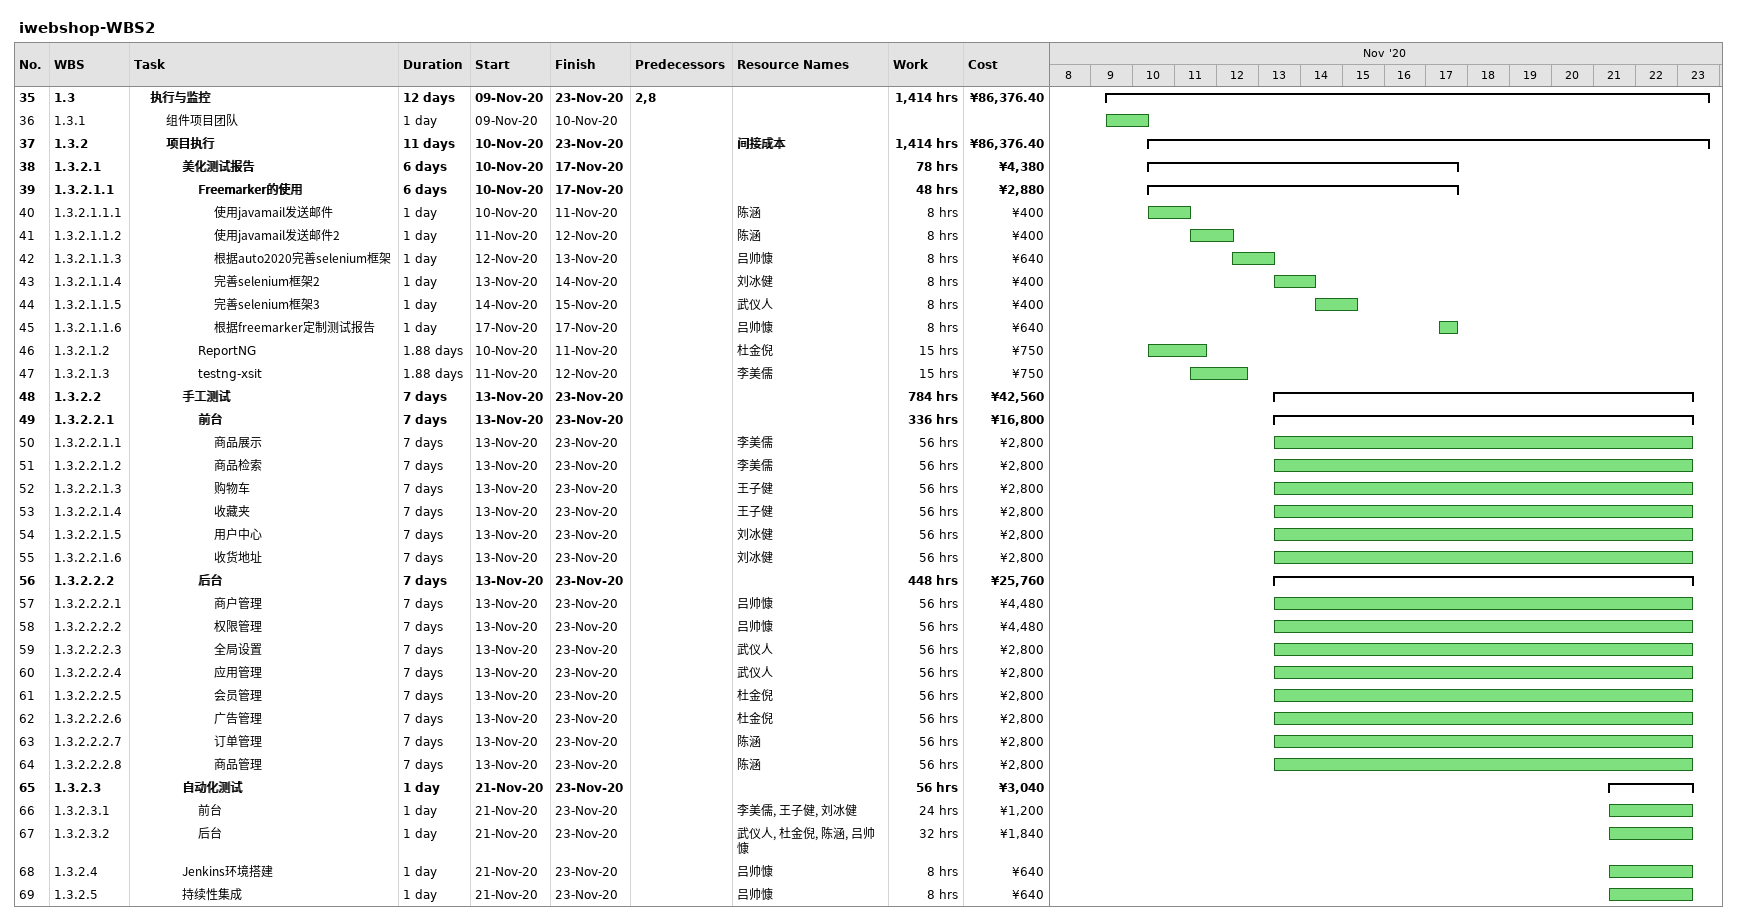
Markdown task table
iwebshop-WBS2

| ID | WBS | Task | Duration | Start | Finish | Predecessors | Resources | Work (h) | Cost (¥) |
|---|---|---|---|---|---|---|---|---|---|
| 35 | 1.3 | **执行与监控** | 12d | 2020-11-09 | 2020-11-23 | 2, 8 |  | 1414 | 86376.40 |
| 36 | 1.3.1 | 组件项目团队 | 1d | 2020-11-09 | 2020-11-10 |  |  |  |  |
| 37 | 1.3.2 | **项目执行** | 11d | 2020-11-10 | 2020-11-23 |  | 间接成本 | 1414 | 86376.40 |
| 38 | 1.3.2.1 | **美化测试报告** | 6d | 2020-11-10 | 2020-11-17 |  |  | 78 | 4380 |
| 39 | 1.3.2.1.1 | **Freemarker的使用** | 6d | 2020-11-10 | 2020-11-17 |  |  | 48 | 2880 |
| 40 | 1.3.2.1.1.1 | 使用javamail发送邮件 | 1d | 2020-11-10 | 2020-11-11 |  | 陈涵 | 8 | 400 |
| 41 | 1.3.2.1.1.2 | 使用javamail发送邮件2 | 1d | 2020-11-11 | 2020-11-12 |  | 陈涵 | 8 | 400 |
| 42 | 1.3.2.1.1.3 | 根据auto2020完善selenium框架 | 1d | 2020-11-12 | 2020-11-13 |  | 吕帅慷 | 8 | 640 |
| 43 | 1.3.2.1.1.4 | 完善selenium框架2 | 1d | 2020-11-13 | 2020-11-14 |  | 刘冰健 | 8 | 400 |
| 44 | 1.3.2.1.1.5 | 完善selenium框架3 | 1d | 2020-11-14 | 2020-11-15 |  | 武仪人 | 8 | 400 |
| 45 | 1.3.2.1.1.6 | 根据freemarker定制测试报告 | 1d | 2020-11-17 | 2020-11-17 |  | 吕帅慷 | 8 | 640 |
| 46 | 1.3.2.1.2 | ReportNG | 1.88d | 2020-11-10 | 2020-11-11 |  | 杜金倪 | 15 | 750 |
| 47 | 1.3.2.1.3 | testng-xsit | 1.88d | 2020-11-11 | 2020-11-12 |  | 李美儒 | 15 | 750 |
| 48 | 1.3.2.2 | **手工测试** | 7d | 2020-11-13 | 2020-11-23 |  |  | 784 | 42560 |
| 49 | 1.3.2.2.1 | **前台** | 7d | 2020-11-13 | 2020-11-23 |  |  | 336 | 16800 |
| 50 | 1.3.2.2.1.1 | 商品展示 | 7d | 2020-11-13 | 2020-11-23 |  | 李美儒 | 56 | 2800 |
| 51 | 1.3.2.2.1.2 | 商品检索 | 7d | 2020-11-13 | 2020-11-23 |  | 李美儒 | 56 | 2800 |
| 52 | 1.3.2.2.1.3 | 购物车 | 7d | 2020-11-13 | 2020-11-23 |  | 王子健 | 56 | 2800 |
| 53 | 1.3.2.2.1.4 | 收藏夹 | 7d | 2020-11-13 | 2020-11-23 |  | 王子健 | 56 | 2800 |
| 54 | 1.3.2.2.1.5 | 用户中心 | 7d | 2020-11-13 | 2020-11-23 |  | 刘冰健 | 56 | 2800 |
| 55 | 1.3.2.2.1.6 | 收货地址 | 7d | 2020-11-13 | 2020-11-23 |  | 刘冰健 | 56 | 2800 |
| 56 | 1.3.2.2.2 | **后台** | 7d | 2020-11-13 | 2020-11-23 |  |  | 448 | 25760 |
| 57 | 1.3.2.2.2.1 | 商户管理 | 7d | 2020-11-13 | 2020-11-23 |  | 吕帅慷 | 56 | 4480 |
| 58 | 1.3.2.2.2.2 | 权限管理 | 7d | 2020-11-13 | 2020-11-23 |  | 吕帅慷 | 56 | 4480 |
| 59 | 1.3.2.2.2.3 | 全局设置 | 7d | 2020-11-13 | 2020-11-23 |  | 武仪人 | 56 | 2800 |
| 60 | 1.3.2.2.2.4 | 应用管理 | 7d | 2020-11-13 | 2020-11-23 |  | 武仪人 | 56 | 2800 |
| 61 | 1.3.2.2.2.5 | 会员管理 | 7d | 2020-11-13 | 2020-11-23 |  | 杜金倪 | 56 | 2800 |
| 62 | 1.3.2.2.2.6 | 广告管理 | 7d | 2020-11-13 | 2020-11-23 |  | 杜金倪 | 56 | 2800 |
| 63 | 1.3.2.2.2.7 | 订单管理 | 7d | 2020-11-13 | 2020-11-23 |  | 陈涵 | 56 | 2800 |
| 64 | 1.3.2.2.2.8 | 商品管理 | 7d | 2020-11-13 | 2020-11-23 |  | 陈涵 | 56 | 2800 |
| 65 | 1.3.2.3 | **自动化测试** | 1d | 2020-11-21 | 2020-11-23 |  |  | 56 | 3040 |
| 66 | 1.3.2.3.1 | 前台 | 1d | 2020-11-21 | 2020-11-23 |  | 李美儒, 王子健, 刘冰健 | 24 | 1200 |
| 67 | 1.3.2.3.2 | 后台 | 1d | 2020-11-21 | 2020-11-23 |  | 武仪人, 杜金倪, 陈涵, 吕帅慷 | 32 | 1840 |
| 68 | 1.3.2.4 | Jenkins环境搭建 | 1d | 2020-11-21 | 2020-11-23 |  | 吕帅慷 | 8 | 640 |
| 69 | 1.3.2.5 | 持续性集成 | 1d | 2020-11-21 | 2020-11-23 |  | 吕帅慷 | 8 | 640 |
